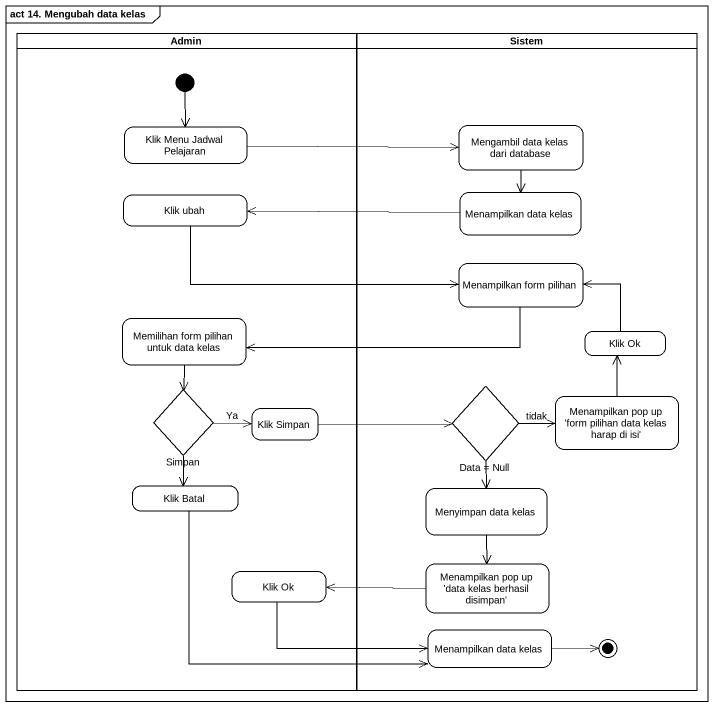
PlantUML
@startuml
mainframe act 14. Mengubah data kelas
hide empty description
state Admin <<partition>> {
  state "Klik Menu Jadwal Pelajaran" as Klik_Menu_Jadwal_Pelajaran
  state "Klik ubah" as Klik_ubah
  state "Memilihan form pilihan untuk data kelas" as Memilihan_form_pilihan
  state Simpan <<choice>>
  state "Klik Simpan" as Klik_Simpan
  state "Klik Batal" as Klik_Batal
  state "Klik Ok" as Klik_Ok_2
  [*] --> Klik_Menu_Jadwal_Pelajaran
}
state Sistem <<partition>> {
  state "Mengambil data kelas dari database" as Mengambil_data_kelas_dari
  state "Menampilkan data kelas" as Menampilkan_data_kelas
  state "Menampilkan form pilihan" as Menampilkan_form_pilihan
  state "Klik Ok" as Klik_Ok
  state "Data = Null" as Data_Null <<choice>>
  state "Menampilkan pop up 'form pilihan data kelas harap di isi'" as Menampilkan_pop_up_form
  state "Menyimpan data kelas" as Menyimpan_data_kelas
  state "Menampilkan pop up 'data kelas berhasil disimpan'" as Menampilkan_pop_up_data
  state "Menampilkan data kelas" as Menampilkan_data_kelas_2
  Menampilkan_data_kelas_2 -right-> [*]
}
Klik_Menu_Jadwal_Pelajaran -right-> Mengambil_data_kelas_dari
Mengambil_data_kelas_dari --> Menampilkan_data_kelas
Klik_ubah -right-> Menampilkan_form_pilihan
Menampilkan_data_kelas -left-> Klik_ubah
Menampilkan_form_pilihan -left-> Memilihan_form_pilihan
Memilihan_form_pilihan --> Simpan
Klik_Ok -left-> Menampilkan_form_pilihan
Simpan -right-> Klik_Simpan : Ya
Simpan --> Klik_Batal
Klik_Simpan -right-> Data_Null
Data_Null -right-> Menampilkan_pop_up_form : tidak
Data_Null --> Menyimpan_data_kelas
Menampilkan_pop_up_form -up-> Klik_Ok
Klik_Batal -right-> Menampilkan_data_kelas_2
Menyimpan_data_kelas --> Menampilkan_pop_up_data
Klik_Ok_2 -right-> Menampilkan_data_kelas_2
Menampilkan_pop_up_data -left-> Klik_Ok_2
@enduml
